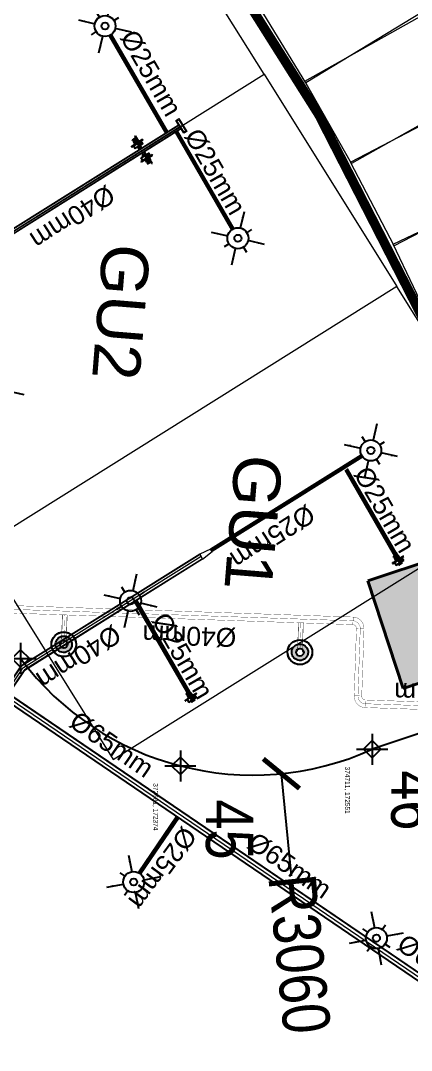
# Model space of a CAD drawing. Header units: inches. Extents: x 257070 to 799932, y -17980 to 269260.
# Drawn here: x 370991 to 375126, y 169363 to 180263 of the extents above; entities that cross this region are included whole.
import ezdxf

# ---------------------------------------------------------------- set-up
doc = ezdxf.new("R2010")
doc.units = ezdxf.units.IN
doc.header["$MEASUREMENT"] = 0
doc.header["$PDMODE"] = 99
doc.header["$PDSIZE"] = 100
for name, color, linetype, lineweight in [('0-AES-DIM', 7, 'Continuous', 5), ('0-AES-F-SPRINKLER PIPE', 10, 'Continuous', 15), ('0-aes-FF-Sprinkler Header', 5, 'Continuous', 0), ('07--DIM-2', 2, 'Continuous', 25), ('E--CONCRETE-4', 4, 'Continuous', 40), ('E--CONCRETE-SHADE', 253, 'Continuous', 20), ('Q--PARKING', 253, 'Continuous', 13)]:
    doc.layers.add(name, color=color, linetype=linetype, lineweight=lineweight)
for name, color, linetype in [('0-AES-F-SPRINKLER', 10, 'Continuous'), ('0-aes-ff Nozzel', 30, 'Continuous'), ('0-aes-water curtan pipe', 200, 'Continuous'), ('2 wheeler barrier', 170, 'Continuous'), ('basement1_AP$0$A-_ROAD----_E-_-', 2, 'Continuous'), ('DSP_TREE CO-ORDINATES', 206, 'Continuous')]:
    doc.layers.add(name, color=color, linetype=linetype)
doc.layers.add('CORE - G', color=7, linetype='Continuous', lineweight=9, true_color=0xf4e08b)
doc.styles.get("Standard").update_dxf_attribs({"font": 'arial.ttf'})
doc.styles.add('TEXT style 175', font='GOTHIC.TTF')
doc.styles.add('TEXT style 200', font='ARIALN.TTF')
doc.styles.add('TEXT style 75', font='ARIALN.TTF')
doc.dimstyles.new('75', dxfattribs={"dimscale": 1.5, "dimtxt": 200, "dimasz": 113, "dimexe": 113, "dimexo": 0, "dimgap": 25, "dimtad": 0, "dimdec": 0, "dimrnd": 5, "dimzin": 0, "dimdsep": 46, "dimtxsty": 'TEXT style 75', "dimblk": 'ARCHTICK', "dimcen": 0.09, "dimdle": 113, "dimclrd": 8, "dimclre": 8, "dimclrt": 256, "dimadec": 0, "dimazin": 0, "dimtfac": 1, "dimtdec": 0, "dimtofl": 0, "dimtmove": 1, "dimatfit": 3, "dimldrblk": 'OPEN90', "dimfxl": 0, "dimtolj": 1, "dimtzin": 0, "dimarcsym": 0})
doc.dimstyles.new('ISO-25', dxfattribs={"dimtxt": 2.5, "dimasz": 2.5, "dimexe": 1.25, "dimexo": 0.625, "dimtad": 1, "dimtxsty": 'Standard', "dimcen": 2.5, "dimadec": 0, "dimazin": 0, "dimtfac": 1, "dimtmove": 0, "dimatfit": 3, "dimfxl": 1, "dimarcsym": 0})

# ---------------------------------------------------------------- blocks, each defined once
blk = doc.blocks.new('_ArchTick')
at = {"color": 0, "linetype": 'ByBlock', "const_width": 0.15}
blk.add_lwpolyline([(-0.5, -0.5), (0.5, 0.5)], dxfattribs=at)
blk = doc.blocks.new('*D268')
at = {"layer": '07--DIM-2', "color": 251, "lineweight": -2, "ltscale": 1000, "transparency": 16777216}
for p, q in [((373447, 175337), (373447, 175337)), ((373447, 175337), (373447, 175337)), ((373857, 171212), (373750, 172292))]:
    blk.add_line(p, q, dxfattribs=at)
at = {"layer": 'DEFPOINTS', "color": 0, "ltscale": 1000, "transparency": 16777216}
for p in [(373447, 175337, 0), (373750, 172292, 0)]:
    blk.add_point(p, dxfattribs=at)
at = {"layer": '07--DIM-2', "color": 251, "lineweight": -2, "ltscale": 1000, "transparency": 16777216, "xscale": 350, "yscale": 350, "zscale": 350, "rotation": 95.6867810924441}
blk.add_blockref('_ArchTick', (373750, 172292), dxfattribs=at)
at = {"layer": '07--DIM-2', "ltscale": 1000, "transparency": 16777216, "insert": (373940, 170383), "char_height": 500, "attachment_point": 5, "rotation": 275.6868, "style": 'TEXT style 75'}
blk.add_mtext('\\A1;R3060', dxfattribs=at)
blk = doc.blocks.new('_Open90')
at = {"color": 0, "linetype": 'ByBlock', "lineweight": -2}
for p, q in [((-0.5, 0.5), (0, 0)), ((0, 0), (-1, 0)), ((0, 0), (-0.5, -0.5))]:
    blk.add_line(p, q, dxfattribs=at)
blk = doc.blocks.new('*U469')
at = {"layer": 'DSP_TREE CO-ORDINATES', "color": 162}
for p, q in [((0, -329), (0, 329)), ((-329, 0), (329, 0))]:
    blk.add_line(p, q, dxfattribs=at)
at = {"layer": 'DSP_TREE CO-ORDINATES', "color": 162, "ltscale": 3.5}
blk.add_lwpolyline([(-185, 0), (0, 185), (185, 0), (0, -184), (-185, 0)], dxfattribs=at)
at = {"layer": 'DEFPOINTS', "style": 'TEXT style 175'}
blk.add_attdef('CORDINATE', (367, -572), '', height=100, dxfattribs=at)
at = {"layer": 'DSP_TREE CO-ORDINATES', "color": 164, "style": 'TEXT style 200'}
blk.add_attdef('NO.', (-739, -1267), '', height=1000, dxfattribs=at)
blk = doc.blocks.new('*U470')
at = {"layer": 'DSP_TREE CO-ORDINATES', "color": 162}
for p, q in [((0, -329), (0, 329)), ((-329, 0), (329, 0))]:
    blk.add_line(p, q, dxfattribs=at)
at = {"layer": 'DSP_TREE CO-ORDINATES', "color": 162, "ltscale": 3.5}
blk.add_lwpolyline([(-185, 0), (0, 185), (185, 0), (0, -184), (-185, 0)], dxfattribs=at)
at = {"layer": 'DEFPOINTS', "style": 'TEXT style 175'}
blk.add_attdef('CORDINATE', (367, -572), '', height=100, dxfattribs=at)
at = {"layer": 'DSP_TREE CO-ORDINATES', "color": 164, "style": 'TEXT style 200'}
blk.add_attdef('NO.', (445, 402), '', height=1000, dxfattribs=at)
blk = doc.blocks.new('*U471')
at = {"layer": 'DSP_TREE CO-ORDINATES', "color": 162}
for p, q in [((0, -329), (0, 329)), ((-329, 0), (329, 0))]:
    blk.add_line(p, q, dxfattribs=at)
at = {"layer": 'DSP_TREE CO-ORDINATES', "color": 162, "ltscale": 3.5}
blk.add_lwpolyline([(-185, 0), (0, 185), (185, 0), (0, -184), (-185, 0)], dxfattribs=at)
at = {"layer": 'DEFPOINTS', "style": 'TEXT style 175'}
blk.add_attdef('CORDINATE', (367, -572), '', height=100, dxfattribs=at)
at = {"layer": 'DSP_TREE CO-ORDINATES', "color": 164, "style": 'TEXT style 200'}
blk.add_attdef('NO.', (710, 541), '', height=1000, dxfattribs=at)
blk = doc.blocks.new('A$C3CA070F1')
at = {"layer": '0-AES-F-SPRINKLER'}
h = blk.add_hatch(dxfattribs=at)
h.set_pattern_fill('ANSI31', color=3, scale=0.196883, angle=-34.2335, style=0)
h.set_pattern_definition([(100.766483, (49937.1607, 174049.7081), (1.474466316, 0.280375668), [])])
edge = h.paths.add_edge_path()
edge.add_line((-1, 85), (-1, 84))
edge.add_line((-1, 84), (-6, 84))
edge.add_ellipse((-7, 82), major_axis=(-1.42, -0.27), ratio=1, start_angle=257, end_angle=315)
edge.add_line((-8, 83), (-15, 72))
edge.add_ellipse((-12, 70), major_axis=(-4.25, -0.81), ratio=1, start_angle=-45, end_angle=45)
edge.add_line((-14, 66), (14, 47))
edge.add_line((14, 47), (13, 46))
edge.add_line((13, 46), (-15, 65))
edge.add_ellipse((-12, 70), major_axis=(-5.52, -1.05), ratio=1, start_angle=-45, end_angle=45, ccw=False)
edge.add_line((-16, 73), (-9, 84))
edge.add_ellipse((-7, 82), major_axis=(-2.69, -0.51), ratio=1, start_angle=257, end_angle=315, ccw=False)
edge.add_line((-6, 85), (-1, 85))
h = blk.add_hatch(dxfattribs=at)
h.set_pattern_fill('ANSI31', color=3, scale=0.196883, angle=-124.2335, style=0)
h.set_pattern_definition([(190.766483, (49937.1607, 174049.7081), (-0.280375668, 1.474466316), [])])
edge = h.paths.add_edge_path()
edge.add_line((-1, 54), (7, 48))
edge.add_line((7, 48), (8, 49))
edge.add_line((8, 49), (0, 55))
edge.add_ellipse((-2, 52), major_axis=(-0.69, 3.63), ratio=1, start_angle=315, end_angle=405)
edge.add_line((-6, 54), (-14, 41))
edge.add_ellipse((-11, 39), major_axis=(-0.69, 3.63), ratio=1, start_angle=45, end_angle=135)
edge.add_line((-13, 36), (-9, 33))
edge.add_ellipse((-10, 32), major_axis=(-0.27, 1.42), ratio=1, start_angle=225, end_angle=315, ccw=False)
edge.add_line((-9, 31), (-10, 30))
edge.add_line((-10, 30), (-8, 29))
edge.add_line((-8, 29), (-7, 30))
edge.add_ellipse((-10, 32), major_axis=(-3.3, -0.63), ratio=1, start_angle=135, end_angle=225)
edge.add_line((-8, 35), (-12, 38))
edge.add_ellipse((-11, 39), major_axis=(-1.75, -0.33), ratio=1, start_angle=-45, end_angle=45, ccw=False)
edge.add_line((-13, 40), (-4, 53))
edge.add_ellipse((-2, 52), major_axis=(-1.75, -0.33), ratio=1, start_angle=225, end_angle=315, ccw=False)
at = {"layer": '0-AES-F-SPRINKLER', "color": 3}
for p, q in [((-98, 39), (-97, 43)), ((-98, 38), (-98, 39)), ((-98, 39), (-98, 39)), ((-98, 39), (-98, 39)), ((-98, 37), (-98, 38)), ((-98, 38), (-98, 38)), ((-98, 38), (-98, 38)), ((-98, 38), (-98, 38)), ((-98, 38), (-98, 38)), ((-98, 38), (-98, 38)), ((-98, 38), (-98, 38)), ((-98, 38), (-98, 38)), ((-98, 38), (-98, 38)), ((-98, 38), (-98, 38)), ((-96, 37), (-98, 37)), ((-98, 37), (-98, 37)), ((-98, 37), (-98, 37)), ((-98, 37), (-98, 37)), ((-98, 37), (-98, 37)), ((-98, 37), (-98, 37)), ((-98, 37), (-98, 37)), ((-98, 37), (-98, 37)), ((-98, 37), (-98, 37)), ((-98, 37), (-98, 37)), ((-98, 37), (-98, 37)), ((-98, 37), (-98, 37)), ((-98, 37), (-98, 37)), ((-98, 37), (-98, 37)), ((-98, 37), (-98, 37)), ((-98, 37), (-98, 37)), ((-98, 37), (-98, 37)), ((-97, 37), (-98, 37)), ((-98, 37), (-98, 37)), ((-98, 37), (-98, 37)), ((-98, 37), (-98, 37)), ((-98, 37), (-98, 37)), ((-98, 37), (-98, 37)), ((-98, 37), (-98, 37)), ((-98, 37), (-98, 37)), ((-98, 37), (-98, 37)), ((-98, 37), (-98, 37)), ((-98, 37), (-98, 37)), ((-98, 37), (-98, 37)), ((-98, 37), (-98, 37)), ((-98, 37), (-98, 37)), ((-97, 45), (-79, 71)), ((-96, 40), (-97, 40)), ((-97, 40), (-97, 40)), ((-97, 40), (-97, 40)), ((-97, 40), (-97, 39)), ((-97, 39), (-97, 39)), ((-97, 39), (-97, 39)), ((-97, 39), (-97, 39)), ((-97, 39), (-97, 39)), ((-97, 39), (-97, 39)), ((-97, 39), (-97, 39)), ((-97, 39), (-97, 39)), ((-97, 39), (-97, 38)), ((-97, 38), (-97, 38)), ((-97, 38), (-97, 38)), ((-97, 38), (-97, 38)), ((-97, 38), (-97, 38)), ((-97, 38), (-97, 38)), ((-97, 38), (-97, 38)), ((-97, 38), (-97, 38)), ((-97, 38), (-97, 38)), ((-97, 38), (-97, 38)), ((-97, 38), (-97, 38)), ((-97, 38), (-97, 37)), ((-97, 37), (-97, 37)), ((-97, 37), (-97, 37)), ((-97, 37), (-97, 37)), ((-95, 46), (-96, 42)), ((-96, 42), (-96, 42)), ((-96, 42), (-96, 41)), ((-96, 41), (-96, 41)), ((-96, 41), (-96, 41)), ((-96, 41), (-96, 41)), ((-96, 41), (-96, 41)), ((-96, 41), (-96, 41)), ((-96, 41), (-96, 41)), ((-96, 41), (-96, 41)), ((-96, 41), (-96, 41)), ((-96, 41), (-96, 40)), ((-96, 40), (-96, 40)), ((-96, 40), (-96, 40)), ((-96, 40), (-96, 40)), ((-96, 40), (-96, 40)), ((-95, 37), (-96, 37)), ((-96, 37), (-96, 37)), ((-96, 37), (-96, 37)), ((-96, 37), (-96, 37)), ((-96, 37), (-96, 37)), ((-94, 38), (-95, 38)), ((-95, 38), (-95, 38)), ((-95, 38), (-95, 38)), ((-95, 38), (-95, 38)), ((-95, 38), (-95, 38)), ((-95, 38), (-95, 38)), ((-95, 38), (-95, 38)), ((-95, 38), (-95, 38)), ((-95, 38), (-95, 38)), ((-95, 38), (-95, 37)), ((-95, 37), (-95, 37)), ((-95, 37), (-95, 37)), ((-95, 37), (-95, 37)), ((-95, 37), (-95, 37)), ((-95, 37), (-95, 37)), ((-95, 37), (-95, 37)), ((-95, 37), (-95, 37)), ((-95, 37), (-95, 37)), ((-95, 37), (-95, 37)), ((-95, 37), (-95, 37)), ((-95, 37), (-95, 37)), ((-95, 37), (-95, 37)), ((-95, 37), (-95, 37)), ((-95, 37), (-95, 37)), ((-95, 37), (-95, 37)), ((-95, 37), (-95, 37)), ((-94, 88), (-93, 90)), ((-72, 73), (-94, 88)), ((-94, 43), (-94, 48)), ((-93, 43), (-94, 43)), ((-94, 43), (-94, 43)), ((-94, 43), (-94, 43)), ((-94, 43), (-94, 43)), ((-94, 43), (-94, 43)), ((-94, 43), (-94, 41)), ((-94, 43), (-94, 43)), ((-94, 43), (-94, 43)), ((-94, 43), (-94, 43)), ((-94, 43), (-94, 43)), ((-94, 43), (-94, 43)), ((-94, 43), (-94, 43)), ((-94, 43), (-94, 43)), ((-94, 43), (-94, 43)), ((-94, 43), (-94, 43)), ((-94, 43), (-94, 43)), ((-94, 43), (-94, 43)), ((-94, 41), (-94, 41)), ((-94, 41), (-94, 41)), ((-94, 41), (-94, 41)), ((-94, 41), (-94, 41)), ((-94, 41), (-94, 41)), ((-94, 41), (-94, 41)), ((-94, 41), (-94, 41)), ((-94, 41), (-94, 40)), ((-94, 40), (-94, 40)), ((-94, 40), (-94, 40)), ((-94, 40), (-94, 40)), ((-94, 40), (-94, 40)), ((-94, 40), (-94, 40)), ((-94, 40), (-94, 40)), ((-94, 40), (-94, 40)), ((-94, 40), (-94, 39)), ((-94, 39), (-94, 39)), ((-94, 39), (-94, 39)), ((-94, 39), (-94, 39)), ((-94, 39), (-94, 39)), ((-94, 39), (-94, 39)), ((-94, 39), (-94, 39)), ((-94, 39), (-94, 39)), ((-94, 39), (-94, 38)), ((-93, 90), (-59, 67)), ((-93, 47), (-93, 49)), ((-91, 47), (-93, 43)), ((-93, 46), (-93, 47)), ((-92, 46), (-93, 46)), ((-93, 46), (-93, 46)), ((-93, 46), (-93, 46)), ((-93, 46), (-93, 46)), ((-93, 46), (-93, 46)), ((-93, 46), (-93, 46)), ((-93, 46), (-93, 46)), ((-93, 46), (-93, 46)), ((-93, 46), (-93, 46)), ((-93, 46), (-93, 46)), ((-93, 46), (-93, 46)), ((-93, 46), (-93, 46)), ((-93, 46), (-93, 46)), ((-93, 46), (-93, 46)), ((-93, 46), (-93, 46)), ((-93, 46), (-93, 46)), ((-93, 46), (-93, 46)), ((-93, 46), (-93, 46)), ((-93, 46), (-93, 46)), ((-93, 46), (-93, 46)), ((-91, 42), (-93, 43)), ((-93, 43), (-93, 43)), ((-93, 43), (-93, 43)), ((-93, 43), (-93, 43)), ((-93, 43), (-93, 43)), ((-93, 43), (-93, 43)), ((-93, 43), (-93, 43)), ((-93, 43), (-93, 43)), ((-93, 43), (-93, 43)), ((-93, 43), (-93, 43)), ((-93, 43), (-93, 43)), ((-93, 43), (-93, 43)), ((-93, 43), (-93, 43)), ((-93, 43), (-93, 43)), ((-93, 43), (-93, 43)), ((-93, 43), (-93, 43)), ((-93, 43), (-93, 43)), ((-93, 43), (-93, 43)), ((-93, 43), (-93, 43)), ((-93, 43), (-93, 43)), ((-93, 43), (-93, 43)), ((-93, 43), (-93, 43)), ((-93, 43), (-93, 43)), ((-85, 66), (-92, 55)), ((-90, 50), (-92, 46)), ((-92, 46), (-92, 46)), ((-92, 46), (-92, 46)), ((-92, 46), (-92, 46)), ((-92, 46), (-92, 46)), ((-92, 46), (-92, 46)), ((-90, 47), (-91, 47)), ((-90, 43), (-91, 42)), ((-91, 42), (-91, 42)), ((-91, 42), (-91, 42)), ((-91, 42), (-91, 42)), ((-91, 42), (-91, 42)), ((-91, 42), (-91, 42)), ((-91, 42), (-91, 42)), ((-91, 42), (-91, 42)), ((-91, 42), (-91, 42)), ((-91, 42), (-91, 42)), ((-91, 42), (-91, 42)), ((-91, 42), (-91, 42)), ((-91, 42), (-91, 42)), ((-91, 42), (-91, 42)), ((-91, 42), (-91, 42)), ((-91, 42), (-91, 42)), ((-88, 57), (-90, 49)), ((-89, 54), (-90, 51)), ((-90, 50), (-90, 50)), ((-88, 47), (-90, 43)), ((-90, 47), (-88, 47)), ((-90, 43), (-90, 43)), ((-90, 43), (-90, 43)), ((-90, 43), (-90, 43)), ((-89, 55), (-89, 55)), ((-88, 46), (-88, 47)), ((-87, 59), (-87, 59)), ((-87, 59), (-87, 59)), ((-86, 57), (-87, 49)), ((-87, 49), (-83, 28)), ((-85, 58), (-85, 58)), ((-77, 43), (-85, 49)), ((-83, 28), (-60, 9)), ((-77, 70), (-82, 63)), ((-80, 66), (-82, 67)), ((-45, 31), (-81, -23)), ((-78, 63), (-80, 65)), ((-79, 71), (-77, 70)), ((-71, 26), (-79, 31)), ((-57, 13), (-79, 28)), ((-70, 64), (-78, 63)), ((-78, -29), (-40, 27)), ((-69, 55), (-75, 59)), ((-66, 54), (-74, 42)), ((-74, 42), (-71, 26)), ((-73, 44), (-71, 43)), ((-69, 47), (-72, 43)), ((-71, 43), (-70, 43)), ((-71, 26), (-55, 15)), ((-70, 43), (-66, 49)), ((-66, 50), (-68, 52)), ((-61, 65), (-67, 69)), ((-62, 66), (-67, 65)), ((-50, 57), (-66, 54)), ((-66, 49), (-66, 50)), ((-47, 28), (-63, 40)), ((-59, 67), (-61, 65)), ((-57, 67), (-60, 66)), ((-60, 44), (-42, 32)), ((-50, 57), (-58, 62)), ((-19, 46), (-57, 67)), ((-17, 37), (-55, 63)), ((-29, 42), (-50, 57)), ((-13, 9), (-45, 31)), ((-36, 42), (-44, 30)), ((-43, 33), (-35, 46)), ((-39, -30), (-13, 9)), ((-37, 25), (-28, 38)), ((-35, 41), (-36, 42)), ((-32, 32), (-35, 39)), ((-30, 52), (-16, 73)), ((-29, 20), (-17, 37)), ((-28, 38), (-26, 40)), ((-21, 32), (-28, 37)), ((-23, 16), (-12, 33)), ((-1, 26), (-23, -9)), ((-22, 15), (-12, 31)), ((-9, 32), (-21, 14)), ((2, 24), (-20, -11)), ((-20, -8), (-1, 22)), ((-17, 37), (-19, 46)), ((-19, 13), (-10, 29)), ((-7, 30), (-18, 12)), ((-17, 37), (-17, 37)), ((4, 22), (-17, -13)), ((-17, -10), (1, 20)), ((-16, 73), (-9, 84)), ((-16, 11), (-7, 27)), ((-8, 83), (-15, 72)), ((13, 46), (-15, 65)), ((-4, 28), (-15, 10)), ((-1, 84), (-14, 66)), ((-14, 66), (14, 47)), ((-6, 54), (-14, 41)), ((-12, 33), (-14, 33)), ((-14, -15), (7, 20)), ((-14, -12), (4, 18)), ((-13, 40), (-4, 53)), ((-13, 36), (-9, 33)), ((-13, 9), (-4, 24)), ((-2, 34), (-12, 41)), ((-8, 35), (-12, 38)), ((-12, 31), (-12, 33)), ((-9, 32), (-12, 31)), ((7, 16), (-11, -13)), ((-10, 29), (-9, 32)), ((-9, 31), (-10, 30)), ((-7, 30), (-10, 29)), ((-10, 30), (-8, 29)), ((9, 17), (-10, -14)), ((-9, -13), (9, 13)), ((-8, 29), (-7, 30)), ((8, 49), (-7, 27)), ((-7, 27), (-7, 30)), ((-4, 28), (-7, 27)), ((-6, 85), (-1, 85)), ((-1, 84), (-6, 84)), ((5, 44), (-5, 51)), ((-4, 24), (-4, 28)), ((-1, 26), (-4, 24)), ((-1, 85), (-1, 84)), ((-1, 54), (7, 48)), ((13, 46), (-1, 25)), ((-1, 22), (-1, 26)), ((2, 24), (-1, 22)), ((8, 49), (0, 55)), ((1, 20), (2, 24)), ((4, 22), (1, 20)), ((4, 18), (4, 22)), ((7, 20), (4, 18)), ((7, 48), (8, 49)), ((7, 16), (7, 20)), ((9, 17), (7, 16)), ((9, 15), (9, 17)), ((14, 47), (13, 46)), ((-82, -25), (-80, -30)), ((-80, -30), (-78, -29)), ((-66, -11), (-39, -30)), ((-23, -7), (-23, -9)), ((-23, -9), (-20, -8)), ((-20, -8), (-20, -11)), ((-20, -11), (-17, -10)), ((-17, -10), (-17, -13)), ((-17, -13), (-14, -12)), ((-14, -12), (-14, -15)), ((-14, -15), (-11, -13)), ((-11, -13), (-11, -14)), ((-11, -14), (-11, -14))]:
    blk.add_line(p, q, dxfattribs=at)
for centre, major_axis, start_param, end_param in [((-95, 43), (-0.41, 2.13), 0.784914, 1.034983), ((-95, 43), (-2.74, -0.52), -0.560204, -0.324923), ((-93, 46), (-0.51, 2.68), 0.787914, 1.247507), ((-93, 48), (-1.75, -0.33), -0.775969, -0.160442), ((-91, 54), (-0.29, 1.52), 0.785398, 2.356194), ((-92, 49), (-0.33, 1.74), 0.791774, 1.412986), ((-89, 55), (-0.103, 0.54), 0.916881, 1.969618), ((-93, 51), (-3.09, -0.59), 2.526084, 2.789089), ((-95, 50), (-5.72, -1.09), 2.374727, 2.798549), ((-91, 55), (-0.33, 1.74), 4.197625, 4.773282), ((-84, 57), (-3.79, -0.72), -0.784768, -0.363877), ((-93, 50), (-5.72, -1.09), 2.377207, 2.798549), ((-80, 54), (-1.57, 8.26), 0.010205, 0.785398), ((-84, 56), (-0.35, 1.85), 0.785501, 1.132999), ((-83, 65), (-1.52, -0.29), 3.926991, 5.497787), ((-80, 54), (-5.9, -1.12), 4.155645, 5.497787), ((-80, 54), (-8.26, -1.57), 4.155621, 4.722594), ((-75, 68), (-8.26, -1.57), 1.014052, 3.151797), ((-75, 63), (-2.79, -0.53), -0.113999, 0.093951), ((-75, 68), (-1.12, 5.9), 2.584882, 5.497787), ((-75, 46), (-0.53, 2.79), 2.356194, 3.926991), ((-75, 68), (-1.57, 8.26), 4.722594, 5.497787), ((-70, 53), (-2.79, -0.53), 2.356194, 3.926991), ((-65, 44), (-3.72, -0.71), -0.403281, 1.321745), ((-65, 44), (-0.71, 3.72), 4.96144, 6.686466), ((-65, 37), (-0.56, 2.96), 5.497794, 6.034125), ((-59, 47), (-2.96, -0.56), 0.24906, 0.785391), ((-60, 60), (-2.83, -0.54), 3.926991, 4.712389), ((-33, 40), (-0.45, 2.36), 0.803442, 1.867502), ((-30, 39), (-2.79, -0.53), 2.356194, 3.926991), ((-24, 39), (-0.53, 2.79), 5.497787, 7.068583), ((-12, 70), (-5.52, -1.05), -0.785398, 0.785398), ((-15, 35), (-0.54, 2.83), 0.785398, 3.403392), ((-12, 70), (-4.25, -0.81), -0.785398, 0.785398), ((-11, 39), (-0.69, 3.63), 0.785398, 2.356194), ((-11, 39), (-1.75, -0.33), -0.785398, 0.785398), ((-7, 82), (-2.69, -0.51), 4.485496, 5.497787), ((-10, 32), (-0.27, 1.42), 3.926991, 5.497787), ((-7, 82), (-1.42, -0.27), 4.485496, 5.497787), ((-10, 32), (-3.3, -0.63), 2.356194, 3.926991), ((-2, 52), (-0.69, 3.63), 5.497787, 7.068583), ((-2, 52), (-1.75, -0.33), 3.926991, 5.497787), ((6, 14), (-0.54, 2.83), 3.926991, 4.712389), ((-79, -24), (-0.51, 2.69), 0.785398, 1.797689), ((-11, -11), (-2.83, -0.54), 1.570796, 2.356194)]:
    blk.add_ellipse(centre, major_axis=major_axis, ratio=1, start_param=start_param, end_param=end_param, dxfattribs=at)
at = {"layer": '0-AES-F-SPRINKLER', "color": 3, "extrusion": (0, 0, -1)}
for centre, major_axis, start_param, end_param in [((-86, 47), (-0.53, 2.79), -0.113999, 0.785398), ((-77, 34), (-0.54, 2.83), 3.926991, 4.712389)]:
    blk.add_ellipse(centre, major_axis=major_axis, ratio=1, start_param=start_param, end_param=end_param, dxfattribs=at)
blk = doc.blocks.new('*U701')
at = {"layer": '0-aes-FF-Sprinkler Header', "color": 1, "const_width": 5}
for points in [[(12087231, -3664419), (12087541, -3664419)], [(12087231, -3664469), (12087541, -3664469)]]:
    blk.add_lwpolyline(points, dxfattribs=at)
at = {"layer": '0-aes-FF-Sprinkler Header', "color": 8, "const_width": 2}
blk.add_lwpolyline([(12087231, -3664444), (12087541, -3664444)], dxfattribs=at)
blk = doc.blocks.new('Nozzel')
at = {"transparency": 33554585}
h = blk.add_hatch(color=30, dxfattribs=at)
h.dxf.hatch_style = 1
edge = h.paths.add_edge_path()
edge.add_ellipse((-1664094, 224269), major_axis=(0.9, 87), ratio=1, start_angle=0, end_angle=360)
edge = h.paths.add_edge_path(flags=16)
edge.add_arc((-1664094, 224269), 40, 0, 360)
blk.add_circle((-1664094, 224269), 40)
at = {"layer": '0-AES-F-SPRINKLER', "color": 13}
blk.add_circle((-1664094, 224269), 131, dxfattribs=at)
for major_axis, start_param, end_param in [((1, 130), 1.575618, 7.858803), ((0.9, 87), 1.580914353715009, 7.864099660894595)]:
    blk.add_ellipse((-1664094, 224269), major_axis=major_axis, ratio=1, start_param=start_param, end_param=end_param, dxfattribs=at)
at = {"layer": '0-AES-F-SPRINKLER PIPE', "lineweight": 30, "rotation": 180}
blk.add_blockref('*U701', (10423137, -3440175), dxfattribs=at)
blk = doc.blocks.new('*U717')
at = {"layer": '0-AES-F-SPRINKLER PIPE', "color": 200, "lineweight": 30, "const_width": 2.67}
for points in [[(-1770300, 113434), (-1770300, 101229)], [(-1770220, 113434), (-1770220, 101229)]]:
    blk.add_lwpolyline(points, dxfattribs=at)
at = {"layer": '0-AES-F-SPRINKLER PIPE', "color": 252, "lineweight": 30, "const_width": 2.67}
blk.add_lwpolyline([(-1770260, 113434), (-1770260, 101229)], dxfattribs=at)
blk = doc.blocks.new('*U723')
at = {"layer": '0-AES-F-SPRINKLER PIPE', "color": 200, "lineweight": 30, "const_width": 2.67}
for points in [[(-1770300, 102767), (-1770300, 101229)], [(-1770220, 102767), (-1770220, 101229)]]:
    blk.add_lwpolyline(points, dxfattribs=at)
at = {"layer": '0-AES-F-SPRINKLER PIPE', "color": 252, "lineweight": 30, "const_width": 2.67}
blk.add_lwpolyline([(-1770260, 102767), (-1770260, 101229)], dxfattribs=at)
blk = doc.blocks.new('*U722')
at = {"layer": '0-AES-F-SPRINKLER PIPE', "color": 200, "lineweight": 30, "const_width": 2.67}
for points in [[(-1770300, 101949), (-1770300, 101230)], [(-1770220, 101949), (-1770220, 101230)]]:
    blk.add_lwpolyline(points, dxfattribs=at)
at = {"layer": '0-AES-F-SPRINKLER PIPE', "color": 252, "lineweight": 30, "const_width": 2.67}
blk.add_lwpolyline([(-1770260, 101949), (-1770260, 101230)], dxfattribs=at)
blk = doc.blocks.new('A$C3B671B2F')
at = {"layer": '0-AES-F-SPRINKLER PIPE', "color": 200, "lineweight": 30, "const_width": 2.67}
for points in [[(1, 1, -0.414214), (121, 121, -0.414214)], [(81, 1, -0.414214), (121, 41, -0.414214)]]:
    blk.add_lwpolyline(points, format="xyb", dxfattribs=at)
for points in [[(121, 41), (121, 121)], [(81, 1), (1, 1)]]:
    blk.add_lwpolyline(points, dxfattribs=at)
at = {"layer": '0-AES-F-SPRINKLER PIPE', "color": 252, "lineweight": 30, "const_width": 2.67}
blk.add_lwpolyline([(41, 1, -0.414214), (121, 81)], format="xyb", dxfattribs=at)
blk = doc.blocks.new('*U603')
at = {"layer": '0-AES-F-SPRINKLER'}
for p, q in [((171672, 56809), (171672, 56871)), ((171562, 56699), (171500, 56699)), ((171783, 56699), (171845, 56699)), ((171672, 56588), (171672, 56526))]:
    blk.add_line(p, q, dxfattribs=at)
for radius in [111, 37.8]:
    blk.add_circle((171672, 56699), radius, dxfattribs=at)
at = {"layer": '0-AES-F-SPRINKLER PIPE'}
for points, override in [([(171468, 56903), (171594, 56777)], {"dimasz": 70, "dimtad": 0, "dimfxl": 13, "dimarcsym": 1}), ([(171877, 56903), (171751, 56777)], {"dimasz": 70, "dimtad": 0, "dimfxl": 13, "dimarcsym": 1}), ([(171468, 56494), (171594, 56620)], {"dimasz": 70, "dimtad": 0, "dimfxl": 13, "dimarcsym": 1}), ([(171877, 56494), (171751, 56620)], {"dimasz": 70, "dimgap": 0.625, "dimtad": 0, "dimfxl": 13, "dimarcsym": 1})]:
    blk.add_leader(points, dimstyle='ISO-25', override=override, dxfattribs=at)

msp = doc.modelspace()

# ---------------------------------------------------------------- hatches: boundary and pattern name
at = {"layer": 'E--CONCRETE-SHADE', "ltscale": 3.5}
h = msp.add_hatch(color=8, dxfattribs=at)
h.dxf.hatch_style = 1
h.paths.add_polyline_path([(366171.4, 165624.7), (364971.5, 165639.8), (364956.3, 164439.9), (366156.2, 164424.8)])
h.paths.add_polyline_path([(377499.6, 164281.2), (377514.7, 165481.1), (376314.8, 165496.3), (376299.7, 164296.4)])
h.paths.add_polyline_path([(376179.3, 173571.8), (375802.8, 174711.2), (374663.4, 174334.7), (375039.9, 173195.3)])
h.paths.add_polyline_path([(380643, 175915.7), (380784.1, 175488.4), (381543.8, 175739.4), (381402.6, 176166.7)])
h.paths.add_polyline_path([(386038.1, 177503), (386610.1, 177322), (386851.5, 178084.7), (386279.4, 178265.7)])
h.paths.add_polyline_path([(383027.9, 178941.3), (382789.1, 179322.7), (382111.1, 178898.2), (382349.8, 178516.8)])
h.paths.add_polyline_path([(384482, 183601), (384876.6, 183817.4), (384491.8, 184518.8), (384097.3, 184302.3)])
h.paths.add_polyline_path([(379419.4, 191718.3), (379080.2, 191422.5), (379605.9, 190819.5), (379945.1, 191115.2)])
h.paths.add_polyline_path([(377247.1, 187124.8), (377523, 186769.3), (378155, 187259.8), (377879.1, 187615.3)])
h.paths.add_polyline_path([(365983.5, 187772.5), (365001.5, 188462.3), (364311.7, 187480.4), (365293.6, 186790.6)])

# ---------------------------------------------------------------- linework, layer by layer
at = {"layer": '0-AES-F-SPRINKLER PIPE', "ltscale": 1000}
for p, q in [((372236.3, 171244.1), (372645.5, 171845.5)), ((372239, 171242.7), (372648, 171843.8)), ((372249.7, 171236.3), (372658.4, 171836.8)), ((372259.7, 171228.7), (372668.7, 171829.8)), ((372261.9, 171226.7), (372671.2, 171828.1))]:
    msp.add_line(p, q, dxfattribs=at)
at = {"layer": '0-AES-F-SPRINKLER PIPE', "ltscale": 1000, "elevation": 0}
for points in [[(371925.5, 180102), (372522.2, 179069.5)], [(371928.3, 180103.2), (372524.8, 179071.1)], [(371939.4, 180108.8), (372535.4, 179077.7)], [(371949.9, 180115.7), (372546, 179084.3)], [(371952.3, 180117.5), (372548.5, 179085.9)], [(372663, 179157.6), (370664.9, 177906.7)], [(372665.2, 179154.2), (370667, 177903.3)], [(372675.8, 179137.3), (370677.6, 177886.3)], [(372686.4, 179120.3), (370688.2, 177869.4)], [(372688.5, 179116.9), (370690.4, 177866)], [(372638.7, 179085.8), (373234.7, 178054.7)], [(372649.3, 179092.4), (373245.9, 178060.3)], [(372651.9, 179094), (373248.7, 178061.5)], [(372625.6, 179077.6), (373221.8, 178046)], [(372628.1, 179079.2), (373224.2, 178047.8)], [(372237.9, 178914.5), (372244.7, 178902.8)], [(372240.5, 178916.1), (372247.2, 178904.4)], [(372251, 178922.8), (372257.8, 178911)], [(372261.6, 178929.5), (372268.4, 178917.6)], [(372264.1, 178931.1), (372271, 178919.2)], [(372301.1, 178867.3), (372308.1, 178855.2)], [(372303.6, 178868.9), (372310.7, 178856.7)], [(372277.3, 178852.5), (372283.9, 178841.2)], [(372279.9, 178854), (372286.5, 178842.7)], [(372290.5, 178860.7), (372297.3, 178848.9)], [(365741.5, 176579.7), (375830.4, 169714.7)], [(365759.8, 176606.6), (375848.6, 169741.6)], [(365763.1, 176611.5), (375852, 169746.5)], [(365719.8, 176547.9), (375808.7, 169682.9)], [(365723.2, 176552.8), (375812.1, 169687.8)], [(374594.2, 175666.9), (373001.2, 174669.6)], [(374595.8, 175664.3), (373002.8, 174667)], [(374602.4, 175653.7), (373009.4, 174656.4)], [(374609, 175643.1), (373016.1, 174645.8)], [(374610.6, 175640.6), (373017.6, 174643.3)], [(374420.2, 175504.3), (374943.3, 174599.3)], [(374422.8, 175505.9), (374945.7, 174601.1)], [(374433.4, 175512.5), (374956.2, 174608)], [(374444, 175519.2), (374967.3, 174613.6)], [(374446.5, 175520.7), (374970.1, 174614.8)], [(372193.8, 174110.4), (372805.8, 173051.5)], [(372196.4, 174112), (372808.2, 173053.4)], [(372207, 174118.7), (372818.7, 173060.2)], [(372217.6, 174125.3), (372829.9, 173065.9)], [(372220.1, 174126.9), (372832.7, 173067)]]:
    msp.add_lwpolyline(points, dxfattribs=at)
for points in [[(372666.3, 179225), (372750.5, 179090.4), (372717.9, 179070), (372633.7, 179204.6)], [(372663.6, 179213.4), (372739, 179093.1), (372720.6, 179081.6), (372645.2, 179201.9)], [(372887, 174615.2), (372917.1, 174563.2), (373017.6, 174643.3), (373001.2, 174669.6)]]:
    msp.add_lwpolyline(points, close=True, dxfattribs=at)
for points in [[(372887, 174615.2), (371004.1, 173436.4, 0.1038585), (370980.4, 173413.6), (370811.8, 173165.8)], [(372889.5, 174610.9), (371006.8, 173432.1, 0.1038585), (370984.6, 173410.8), (370816, 173163)], [(372902, 174589.2), (371020, 173411, 0.1038585), (371005.2, 173396.7), (370836.6, 173149)], [(372914.6, 174567.5), (371033.3, 173389.8, 0.1038585), (371025.9, 173382.6), (370857.3, 173134.9)], [(372917.1, 174563.2), (371035.9, 173385.5, 0.1038585), (371030, 173379.8), (370861.4, 173132.1)]]:
    msp.add_lwpolyline(points, format="xyb", dxfattribs=at)
at = {"layer": '2 wheeler barrier', "color": 8, "const_width": 100, "elevation": 0}
msp.add_lwpolyline([(375316.6, 176976.7, 0.1826811), (361068.4, 191137.2)], format="xyb", dxfattribs=at)
at = {"layer": 'basement1_AP$0$A-_ROAD----_E-_-', "color": 8}
msp.add_line((384849.2, 175972.6, 0), (374710.9, 172550.6, 0), dxfattribs=at)
msp.add_arc((373446.6, 175337.3, 0), 3060.1, 216.62571, 294.40313, dxfattribs=at)
at = {"layer": 'CORE - G', "color": 8, "ltscale": 25, "elevation": 0}
for points in [[(370677.6, 177886.3), (373566.7, 179695), (372160.5, 181941.2), (367752.9, 179181.8), (369159.1, 176935.7), (370558.5, 177811.7)], [(370677.6, 177886.3), (373566.7, 179695), (374972.9, 177448.9), (370565.4, 174689.6), (369159.1, 176935.7), (370558.5, 177811.7)]]:
    msp.add_lwpolyline(points, dxfattribs=at)
msp.add_lwpolyline([(376379.1, 175202.8), (374972.9, 177448.9), (370565.4, 174689.6), (371971.6, 172443.4)], close=True, dxfattribs=at)
at = {"layer": 'E--CONCRETE-4', "color": 8, "ltscale": 10}
for p, q in [((375802.8, 174711.2, 0), (374663.4, 174334.7, 0)), ((374663.4, 174334.7, 0), (375039.9, 173195.3, 0)), ((375039.9, 173195.3, 0), (376179.3, 173571.8, 0))]:
    msp.add_line(p, q, dxfattribs=at)
at = {"layer": 'Q--PARKING', "color": 8, "elevation": 0}
for points in [[(374009.3, 179604), (373488.4, 180457.7), (375195.6, 181499.5), (375716.5, 180645.9), (374009.3, 179604)], [(374490.9, 178749.4), (373999.7, 179620.4), (375741.8, 180602.8), (376233, 179731.7), (374490.9, 178749.4)], [(374942.7, 177878.6), (374481.8, 178766.1), (376256.8, 179687.8), (376717.6, 178800.3), (374942.7, 177878.6)], [(375364.2, 176992.8), (374934.2, 177895.6), (376739.9, 178755.6), (377169.9, 177852.8), (375364.2, 176992.8)]]:
    msp.add_lwpolyline(points, close=True, dxfattribs=at)
at = {"layer": 'Q--PARKING', "color": 8}
for radius, start, end in [(36508.1, 23.17708, 64.64516), (34458.1, 23.44694, 64.9031), (32408.1, 23.75108, 65.19378), (30508.1, 24.0696, 65.49821)]:
    msp.add_arc((349460.5, 165209, 0), radius, start, end, dxfattribs=at)

# ---------------------------------------------------------------- block references
at = {"layer": '0-AES-DIM', "color": 51}
for p, rotation in [((374509.3, 173951.2, 0), 267.1417113412358), ((374635.7, 172990.7, 0), 87.14171134124061)]:
    msp.add_blockref('A$C3B671B2F', p, dxfattribs=dict(at, rotation=rotation))
at = {"layer": '0-AES-F-SPRINKLER', "color": 7}
for p, rotation in [((232729.8, 295626.9, 0), 302.0489033164145), ((234136, 293380.8, 0), 302.0489033164145), ((231593.2, 291788.8, 0), 302.0489033164145), ((235542.2, 291134.6, 0), 302.0489033164145), ((232999.4, 289542.7, 0), 302.0489033164145), ((198360.2, 220846.3), 325.7664830132082), ((200928.4, 220252.6), 325.7664830132082)]:
    msp.add_blockref('*U603', p, dxfattribs=dict(at, rotation=rotation))
at = {"layer": '0-AES-F-SPRINKLER', "ltscale": 1000}
for p, rotation in [((372251, 178922.8, 0), 336.6872346149145), ((375011.6, 174512, 0), 336.6872346149145), ((372818.7, 173060.2, 0), 336.6872346153808)]:
    msp.add_blockref('A$C3CA070F1', p, dxfattribs=dict(at, rotation=rotation))
at = {"layer": '0-AES-F-SPRINKLER', "ltscale": 1000, "xscale": -1, "rotation": 267.4105720057029}
msp.add_blockref('A$C3CA070F1', (372297.3, 178848.9, 0), dxfattribs=at)
at = {"layer": '0-aes-ff Nozzel', "rotation": 268.0696185040523}
for p in [(91250.7, -1481933.4, 0), (93749.3, -1482017.6, 0)]:
    msp.add_blockref('Nozzel', p, dxfattribs=at)
at = {"layer": '0-aes-water curtan pipe', "color": 51, "rotation": 88.06961850413228}
msp.add_blockref('*U717', (535311.2, 1939755.3, 0), dxfattribs=at)
at = {"layer": '0-aes-water curtan pipe', "color": 51, "xscale": -1}
for name, p, rotation in [('*U722', (2147249.9, 215369.4, 0), 178.0696185040566), ('*U723', (333096.8, 1945697.4, 0), 268.0696185040534)]:
    msp.add_blockref(name, p, dxfattribs=dict(at, rotation=rotation))
at = {"layer": 'DSP_TREE CO-ORDINATES', "color": 8, "ltscale": 1000, "xscale": 0.5, "yscale": 0.5, "zscale": 0.5, "rotation": 270}
for name, p, values in [('*U469', (370990.7, 173511.7, 0), {'NO.': '44', 'CORDINATE': '370991, 173512'}), ('*U470', (374710.9, 172550.6, 0), {'NO.': '46', 'CORDINATE': '374711, 172551'}), ('*U471', (372681.1, 172374.5, 0), {'NO.': '45', 'CORDINATE': '372681, 172374'})]:
    msp.add_blockref(name, p, dxfattribs=at).add_auto_attribs(values)

# ---------------------------------------------------------------- texts
at = {"layer": '0-AES-F-SPRINKLER PIPE', "color": 7, "linetype": 'Continuous', "lineweight": -3, "ltscale": 0.9, "char_height": 200, "width": 685.774, "attachment_point": 2}
for s, insert, rotation in [('%%C25mm', (372459.5, 179758.3, 0), 300.02602), ('%%C25mm', (373138.3, 178714.9, 0), 300.02602), ('%%C40mm', (371595, 178095.6, 0), 212.71669), ('%%C25mm', (374931.7, 175137.7, 0), 300.02602), ('%%C25mm', (373712, 174714.2, 0), 212.71669), ('%%C25mm', (372794.2, 173589.9, 0), 300.02602), ('%%C40mm', (371660.1, 173440.8, 0), 212.71669), ('%%C65mm', (372012.6, 172685, 0), 325.46228), ('%%C25mm', (372574, 171232.3), 233.54183), ('%%C65mm', (373895.2, 171404, 0), 325.46228), ('%%C65mm', (375477.5, 170327.3, 0), 325.46228)]:
    msp.add_mtext(s, dxfattribs=dict(at, insert=insert, rotation=rotation))
at = {"layer": '0-aes-water curtan pipe', "extrusion": (-2.36835e-10, -7.02686e-09, 1), "char_height": 200, "width": 685.774, "attachment_point": 2, "text_direction": (-0.999432, 0.033685, 0)}
for s, insert in [('%%C40mm', (372772.9, 173647.9, 0)), ('%%C32mm', (375436.2, 173038.7, 0))]:
    msp.add_mtext(s, dxfattribs=dict(at, insert=insert))
at = {"layer": 'CORE - G', "color": 8}
for s, p in [('GU2', (371863.6, 177914.2, 0)), ('GU1', (373263, 175683.1, 0))]:
    msp.add_text(s, height=500, rotation=265.35069, dxfattribs=at).set_placement(p)

# ---------------------------------------------------------------- dimensions: what is measured, and where the dimension line sits
at = {"layer": '07--DIM-2', "color": 8, "ltscale": 1000}
dim = msp.add_radius_dim(center=(373446.6, 175337.3, 0), mpoint=(373749.8, 172292.2, 0), dimstyle='75', override={"dimscale": 1, "dimtxt": 500, "dimasz": 350, "dimclrd": 251, "dimclre": 251}, dxfattribs=at)
dim.commit()
dim.dimension.update_dxf_attribs({"geometry": '*D268', "text_midpoint": (373940, 170383.1), "dimtype": 164})

doc.saveas('drawing.dxf')
